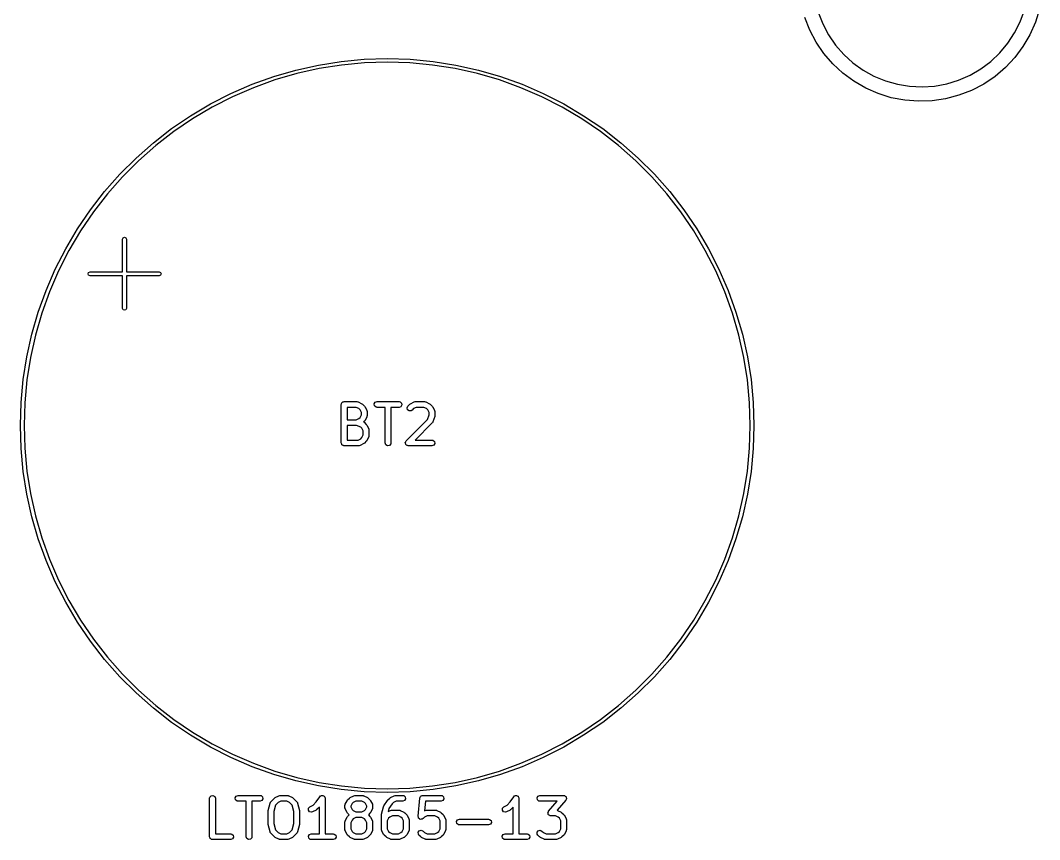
# Model space of a CAD drawing. Extents: x 0.07 to 2.33, y 0.11 to 1.81.
# Drawn here: x 1.277 to 2.322, y 0.107 to 0.947 of the extents above; entities that cross this region are included whole.
import ezdxf

# ---------------------------------------------------------------- set-up
doc = ezdxf.new("R2010")
doc.units = 0
doc.header["$MEASUREMENT"] = 0
doc.layers.add('BLACK', color=7, linetype='CONTINUOUS')

msp = doc.modelspace()

# ---------------------------------------------------------------- linework, layer by layer
at = {"layer": 'BLACK', "linetype": 'CONTINUOUS'}
for p, q in [((2.09463, 0.955017), (2.09927, 0.943133)), ((2.30168, 0.945253), (2.30606, 0.957231)), ((2.32165, 0.958017), (2.31741, 0.944651)), ((2.08598, 0.936569), (2.08082, 0.949606)), ((2.09927, 0.943133), (2.10524, 0.931861)), ((2.29594, 0.933858), (2.30168, 0.945253)), ((2.31741, 0.944651), (2.31171, 0.93184)), ((2.09257, 0.924188), (2.08598, 0.936569)), ((2.10524, 0.931861), (2.11246, 0.92135)), ((2.28894, 0.923198), (2.29594, 0.933858)), ((2.31171, 0.93184), (2.30461, 0.919746)), ((2.10049, 0.912618), (2.09257, 0.924188)), ((2.11246, 0.92135), (2.12085, 0.911738)), ((2.28076, 0.913413), (2.28894, 0.923198)), ((2.30461, 0.919746), (2.29622, 0.908518)), ((2.10965, 0.902003), (2.10049, 0.912618)), ((2.12085, 0.911738), (2.13028, 0.903154)), ((2.27151, 0.904633), (2.28076, 0.913413)), ((1.55925, 0.895668), (1.5823, 0.900821)), ((1.5823, 0.900821), (1.60563, 0.904516)), ((1.6061, 0.900799), (1.58301, 0.897141)), ((1.60563, 0.904516), (1.62915, 0.906738)), ((1.62938, 0.903), (1.6061, 0.900799)), ((1.62915, 0.906738), (1.65276, 0.90748)), ((1.65276, 0.903735), (1.62938, 0.903)), ((1.65276, 0.90748), (1.67636, 0.906738)), ((1.67613, 0.903), (1.65276, 0.903735)), ((1.69941, 0.900799), (1.67613, 0.903)), ((1.67636, 0.906738), (1.69988, 0.904516)), ((1.72251, 0.897141), (1.69941, 0.900799)), ((1.69988, 0.904516), (1.72321, 0.900821)), ((1.72321, 0.900821), (1.74626, 0.895668)), ((2.11994, 0.892476), (2.10965, 0.902003)), ((2.13028, 0.903154), (2.14064, 0.895711)), ((2.26131, 0.896975), (2.27151, 0.904633)), ((2.29622, 0.908518), (2.28662, 0.898296)), ((1.51435, 0.881077), (1.53657, 0.889078)), ((1.53657, 0.889078), (1.55925, 0.895668)), ((1.56018, 0.89204), (1.53773, 0.885516)), ((1.58301, 0.897141), (1.56018, 0.89204)), ((1.74533, 0.89204), (1.72251, 0.897141)), ((1.76778, 0.885516), (1.74533, 0.89204)), ((1.74626, 0.895668), (1.76894, 0.889078)), ((1.76894, 0.889078), (1.79116, 0.881077)), ((2.13123, 0.884154), (2.11994, 0.892476)), ((2.14064, 0.895711), (2.15178, 0.889508)), ((2.15178, 0.889508), (2.16357, 0.884627)), ((2.23862, 0.885413), (2.2503, 0.89054)), ((2.2503, 0.89054), (2.26131, 0.896975)), ((2.27594, 0.889208), (2.26431, 0.881367)), ((2.28662, 0.898296), (2.27594, 0.889208)), ((1.49267, 0.871697), (1.51435, 0.881077)), ((1.53773, 0.885516), (1.51573, 0.877595)), ((1.78979, 0.877595), (1.76778, 0.885516)), ((1.79116, 0.881077), (1.81284, 0.871697)), ((2.14337, 0.877143), (2.13123, 0.884154)), ((2.16357, 0.884627), (2.17583, 0.881133)), ((2.17583, 0.881133), (2.18842, 0.879071)), ((2.18842, 0.879071), (2.20116, 0.878471)), ((2.20116, 0.878471), (2.21389, 0.879338)), ((2.21389, 0.879338), (2.22643, 0.881662)), ((2.22643, 0.881662), (2.23862, 0.885413)), ((2.26431, 0.881367), (2.25189, 0.87487)), ((1.47162, 0.860974), (1.49267, 0.871697)), ((1.49426, 0.868308), (1.47343, 0.857691)), ((1.51573, 0.877595), (1.49426, 0.868308)), ((1.81125, 0.868308), (1.78979, 0.877595)), ((1.83208, 0.857691), (1.81125, 0.868308)), ((1.81284, 0.871697), (1.83389, 0.860974)), ((2.15622, 0.871529), (2.14337, 0.877143)), ((2.16961, 0.867383), (2.15622, 0.871529)), ((2.18339, 0.864755), (2.16961, 0.867383)), ((2.23881, 0.869799), (2.22526, 0.866217)), ((2.25189, 0.87487), (2.23881, 0.869799)), ((1.45129, 0.84895), (1.47162, 0.860974)), ((1.47343, 0.857691), (1.4533, 0.845787)), ((1.85221, 0.845787), (1.83208, 0.857691)), ((1.83389, 0.860974), (1.85422, 0.84895)), ((2.19737, 0.86368), (2.18339, 0.864755)), ((2.21138, 0.864169), (2.19737, 0.86368)), ((2.22526, 0.866217), (2.21138, 0.864169)), ((1.43176, 0.835674), (1.45129, 0.84895)), ((1.85422, 0.84895), (1.87375, 0.835674)), ((1.4533, 0.845787), (1.43396, 0.832643)), ((1.87155, 0.832643), (1.85221, 0.845787)), ((1.41309, 0.821197), (1.43176, 0.835674)), ((1.43396, 0.832643), (1.41548, 0.818311)), ((1.89003, 0.818311), (1.87155, 0.832643)), ((1.87375, 0.835674), (1.89242, 0.821197)), ((1.39538, 0.805577), (1.41309, 0.821197)), ((1.41548, 0.818311), (1.39794, 0.802846)), ((1.90757, 0.802846), (1.89003, 0.818311)), ((1.89242, 0.821197), (1.91013, 0.805577)), ((1.37868, 0.788875), (1.39538, 0.805577)), ((1.91013, 0.805577), (1.92684, 0.788875)), ((1.39794, 0.802846), (1.38141, 0.786311)), ((1.92411, 0.786311), (1.90757, 0.802846)), ((1.36306, 0.771157), (1.37868, 0.788875)), ((1.38141, 0.786311), (1.36594, 0.76877)), ((1.93957, 0.76877), (1.92411, 0.786311)), ((1.92684, 0.788875), (1.94246, 0.771157)), ((1.34858, 0.752494), (1.36306, 0.771157)), ((1.36594, 0.76877), (1.35161, 0.750292)), ((1.9539, 0.750292), (1.93957, 0.76877)), ((1.94246, 0.771157), (1.95693, 0.752494)), ((1.3353, 0.732959), (1.34858, 0.752494)), ((1.95693, 0.752494), (1.97021, 0.732959)), ((1.35161, 0.750292), (1.33846, 0.730951)), ((1.96705, 0.730951), (1.9539, 0.750292)), ((1.32328, 0.712628), (1.3353, 0.732959)), ((1.97021, 0.732959), (1.98223, 0.712628)), ((1.33846, 0.730951), (1.32656, 0.710823)), ((1.3816, 0.722343), (1.38218, 0.723734)), ((1.3816, 0.688878), (1.3816, 0.722343)), ((1.38218, 0.723734), (1.38357, 0.724311)), ((1.38357, 0.724311), (1.38496, 0.723734)), ((1.38496, 0.723734), (1.38554, 0.722343)), ((1.38554, 0.722343), (1.38554, 0.688878)), ((1.97895, 0.710823), (1.96705, 0.730951)), ((1.31256, 0.691582), (1.32328, 0.712628)), ((1.32656, 0.710823), (1.31594, 0.689988)), ((1.98957, 0.689988), (1.97895, 0.710823)), ((1.98223, 0.712628), (1.99296, 0.691582)), ((1.30317, 0.669905), (1.31256, 0.691582)), ((1.31594, 0.689988), (1.30666, 0.668526)), ((1.99885, 0.668526), (1.98957, 0.689988)), ((1.99296, 0.691582), (2.00234, 0.669905)), ((1.34617, 0.686909), (1.34675, 0.688301)), ((1.34675, 0.685518), (1.34617, 0.686909)), ((1.34675, 0.688301), (1.34814, 0.688878)), ((1.34814, 0.684941), (1.34675, 0.685518)), ((1.34814, 0.688878), (1.3816, 0.688878)), ((1.3816, 0.684941), (1.34814, 0.684941)), ((1.3816, 0.651476), (1.3816, 0.684941)), ((1.38554, 0.688878), (1.41901, 0.688878)), ((1.41901, 0.684941), (1.38554, 0.684941)), ((1.38554, 0.684941), (1.38554, 0.651476)), ((1.41901, 0.688878), (1.4204, 0.688301)), ((1.4204, 0.685518), (1.41901, 0.684941)), ((1.4204, 0.688301), (1.42097, 0.686909)), ((1.42097, 0.686909), (1.4204, 0.685518)), ((1.29517, 0.647682), (1.30317, 0.669905)), ((2.00234, 0.669905), (2.01034, 0.647682)), ((1.30666, 0.668526), (1.29874, 0.646524)), ((2.00678, 0.646524), (1.99885, 0.668526)), ((1.38218, 0.650084), (1.3816, 0.651476)), ((1.38357, 0.649508), (1.38218, 0.650084)), ((1.38496, 0.650084), (1.38357, 0.649508)), ((1.38554, 0.651476), (1.38496, 0.650084)), ((1.28858, 0.625), (1.29517, 0.647682)), ((1.29874, 0.646524), (1.29221, 0.624068)), ((2.0133, 0.624068), (2.00678, 0.646524)), ((2.01034, 0.647682), (2.01693, 0.625)), ((1.28343, 0.601949), (1.28858, 0.625)), ((1.29221, 0.624068), (1.28711, 0.601247)), ((2.0184, 0.601247), (2.0133, 0.624068)), ((2.01693, 0.625), (2.02208, 0.601949)), ((1.27974, 0.578619), (1.28343, 0.601949)), ((1.28711, 0.601247), (1.28345, 0.57815)), ((2.02206, 0.57815), (2.0184, 0.601247)), ((2.02208, 0.601949), (2.02578, 0.578619)), ((1.27751, 0.555104), (1.27974, 0.578619)), ((1.28345, 0.57815), (1.28125, 0.554869)), ((2.02426, 0.554869), (2.02206, 0.57815)), ((2.02578, 0.578619), (2.028, 0.555104)), ((1.27677, 0.531496), (1.27751, 0.555104)), ((1.28125, 0.554869), (1.28052, 0.531496)), ((1.60586, 0.553682), (1.60592, 0.554066)), ((1.60592, 0.554066), (1.60642, 0.554654)), ((1.60642, 0.554654), (1.6068, 0.555318)), ((1.6068, 0.555318), (1.60705, 0.555409)), ((1.60705, 0.555409), (1.60722, 0.555613)), ((1.60722, 0.555613), (1.60798, 0.555746)), ((1.60798, 0.555746), (1.6087, 0.556009)), ((1.6087, 0.556009), (1.62182, 0.556009)), ((1.62182, 0.556009), (1.62283, 0.555831)), ((1.62283, 0.555831), (1.62297, 0.555717)), ((1.62297, 0.555717), (1.62314, 0.555697)), ((1.62314, 0.555697), (1.62689, 0.553822)), ((1.62689, 0.553822), (1.6276, 0.553296)), ((1.63954, 0.553569), (1.64055, 0.555318)), ((1.64055, 0.555318), (1.64244, 0.556009)), ((1.64244, 0.556009), (1.66494, 0.556009)), ((1.66494, 0.556009), (1.66595, 0.555831)), ((1.66595, 0.555831), (1.6675, 0.554532)), ((1.6675, 0.554532), (1.66785, 0.552543)), ((1.6767, 0.553775), (1.67674, 0.553822)), ((1.67674, 0.553822), (1.68049, 0.555697)), ((1.68049, 0.555697), (1.68148, 0.555989)), ((1.68148, 0.555989), (1.68165, 0.555948)), ((1.68165, 0.555948), (1.68181, 0.556009)), ((1.68181, 0.556009), (1.69119, 0.556009)), ((1.69119, 0.556009), (1.6922, 0.555831)), ((1.6922, 0.555831), (1.69233, 0.555717)), ((1.69233, 0.555717), (1.69251, 0.555697)), ((1.69251, 0.555697), (1.69626, 0.553822)), ((1.69626, 0.553822), (1.69697, 0.553296)), ((2.02499, 0.531496), (2.02426, 0.554869)), ((2.028, 0.555104), (2.02874, 0.531496)), ((1.60575, 0.553056), (1.60581, 0.553439)), ((1.60575, 0.513686), (1.60575, 0.553056)), ((1.60579, 0.553569), (1.60586, 0.553682)), ((1.60581, 0.553439), (1.60579, 0.553569)), ((1.61165, 0.550103), (1.61165, 0.537261)), ((1.62113, 0.550103), (1.61165, 0.550103)), ((1.62382, 0.548754), (1.62113, 0.550103)), ((1.62502, 0.547557), (1.62382, 0.548754)), ((1.62637, 0.54486), (1.62502, 0.547557)), ((1.62637, 0.542504), (1.62637, 0.54486)), ((1.6276, 0.553296), (1.62766, 0.553269)), ((1.62766, 0.553269), (1.62953, 0.551394)), ((1.62953, 0.551394), (1.63004, 0.550671)), ((1.63004, 0.550671), (1.63009, 0.550627)), ((1.63009, 0.550627), (1.63196, 0.546877)), ((1.63196, 0.546877), (1.63225, 0.545894)), ((1.63225, 0.545894), (1.63221, 0.545723)), ((1.63221, 0.545723), (1.63227, 0.545557)), ((1.63227, 0.545557), (1.63227, 0.541807)), ((1.63989, 0.55158), (1.63954, 0.553569)), ((1.64143, 0.550281), (1.63989, 0.55158)), ((1.64244, 0.550103), (1.64143, 0.550281)), ((1.65074, 0.550103), (1.64244, 0.550103)), ((1.65074, 0.513686), (1.65074, 0.550103)), ((1.66494, 0.550103), (1.65665, 0.550103)), ((1.65665, 0.550103), (1.65665, 0.513686)), ((1.66684, 0.550794), (1.66494, 0.550103)), ((1.66785, 0.552543), (1.66684, 0.550794)), ((1.67325, 0.549564), (1.6741, 0.551394)), ((1.67377, 0.547613), (1.67325, 0.549564)), ((1.67543, 0.546454), (1.67377, 0.547613)), ((1.6741, 0.551394), (1.67598, 0.553269)), ((1.67744, 0.54663), (1.67543, 0.546454)), ((1.67598, 0.553269), (1.6767, 0.553775)), ((1.67828, 0.547218), (1.67744, 0.54663)), ((1.67981, 0.548754), (1.67828, 0.547218)), ((1.68251, 0.550103), (1.67981, 0.548754)), ((1.69049, 0.550103), (1.68251, 0.550103)), ((1.69319, 0.548754), (1.69049, 0.550103)), ((1.69439, 0.547557), (1.69319, 0.548754)), ((1.69573, 0.54486), (1.69439, 0.547557)), ((1.69573, 0.542286), (1.69573, 0.54486)), ((1.69697, 0.553296), (1.69703, 0.553269)), ((1.69703, 0.553269), (1.6989, 0.551394)), ((1.6989, 0.551394), (1.69941, 0.550671)), ((1.69941, 0.550671), (1.69945, 0.550627)), ((1.69945, 0.550627), (1.70133, 0.546877)), ((1.70133, 0.546877), (1.70162, 0.545894)), ((1.70162, 0.545894), (1.70158, 0.545723)), ((1.70158, 0.545723), (1.70164, 0.545557)), ((1.70164, 0.545557), (1.70164, 0.541807)), ((1.61165, 0.537261), (1.62113, 0.537261)), ((1.62113, 0.537261), (1.62382, 0.53861)), ((1.62382, 0.53861), (1.62502, 0.539807)), ((1.62502, 0.539807), (1.62637, 0.542504)), ((1.62953, 0.53597), (1.62865, 0.535088)), ((1.62865, 0.535088), (1.62928, 0.534746)), ((1.62928, 0.534746), (1.62937, 0.534596)), ((1.62937, 0.534596), (1.62953, 0.534521)), ((1.62956, 0.536028), (1.62953, 0.53597)), ((1.62953, 0.534521), (1.63141, 0.532647)), ((1.63009, 0.536737), (1.62956, 0.536028)), ((1.63196, 0.540487), (1.63009, 0.536737)), ((1.63198, 0.540662), (1.63196, 0.540487)), ((1.6321, 0.540797), (1.63198, 0.540662)), ((1.63227, 0.541807), (1.6321, 0.540797)), ((1.67223, 0.515774), (1.69423, 0.537778)), ((1.6989, 0.534095), (1.68144, 0.516639)), ((1.69423, 0.537778), (1.69573, 0.542286)), ((1.69898, 0.534255), (1.6989, 0.534095)), ((1.69913, 0.534347), (1.69898, 0.534255)), ((1.69961, 0.535249), (1.69913, 0.534347)), ((1.70149, 0.540874), (1.69961, 0.535249)), ((1.70164, 0.541807), (1.70149, 0.540938)), ((1.70149, 0.540938), (1.70149, 0.540874)), ((1.27751, 0.507888), (1.27677, 0.531496)), ((1.28052, 0.531496), (1.28125, 0.508123)), ((1.61165, 0.531355), (1.61165, 0.516639)), ((1.62134, 0.531355), (1.61165, 0.531355)), ((1.62585, 0.529853), (1.62134, 0.531355)), ((1.62689, 0.52881), (1.62585, 0.529853)), ((1.62824, 0.526112), (1.62689, 0.52881)), ((1.62824, 0.521882), (1.62824, 0.526112)), ((1.63141, 0.532647), (1.63192, 0.531924)), ((1.63192, 0.531924), (1.63196, 0.531879)), ((1.63196, 0.531879), (1.63384, 0.52813)), ((1.63384, 0.52813), (1.63413, 0.527147)), ((1.63413, 0.527147), (1.63409, 0.526975)), ((1.63409, 0.526975), (1.63415, 0.526809)), ((1.63415, 0.526809), (1.63415, 0.521185)), ((2.02426, 0.508123), (2.02499, 0.531496)), ((2.02874, 0.531496), (2.028, 0.507888)), ((1.60601, 0.512965), (1.60575, 0.513686)), ((1.60614, 0.512209), (1.60601, 0.512965)), ((1.60635, 0.512038), (1.60614, 0.512209)), ((1.60644, 0.511788), (1.60635, 0.512038)), ((1.61165, 0.516639), (1.623, 0.516639)), ((1.623, 0.516639), (1.6257, 0.517987)), ((1.62877, 0.51292), (1.62502, 0.511045)), ((1.6257, 0.517987), (1.62689, 0.519184)), ((1.62689, 0.519184), (1.62824, 0.521882)), ((1.62881, 0.512966), (1.62877, 0.51292)), ((1.62953, 0.513473), (1.62881, 0.512966)), ((1.63141, 0.515347), (1.62953, 0.513473)), ((1.63144, 0.515406), (1.63141, 0.515347)), ((1.63196, 0.516115), (1.63144, 0.515406)), ((1.63384, 0.519864), (1.63196, 0.516115)), ((1.63386, 0.52004), (1.63384, 0.519864)), ((1.63397, 0.520175), (1.63386, 0.52004)), ((1.63415, 0.521185), (1.63397, 0.520175)), ((1.65143, 0.511788), (1.65074, 0.513686)), ((1.65647, 0.512676), (1.65517, 0.511129)), ((1.65665, 0.513686), (1.65647, 0.512676)), ((1.67137, 0.513943), (1.67143, 0.514066)), ((1.6716, 0.513085), (1.67137, 0.513943)), ((1.67141, 0.514199), (1.67185, 0.514969)), ((1.67143, 0.514066), (1.67141, 0.514199)), ((1.67176, 0.512209), (1.6716, 0.513085)), ((1.67186, 0.512123), (1.67176, 0.512209)), ((1.67185, 0.514969), (1.67223, 0.515774)), ((1.6719, 0.511992), (1.67186, 0.512123)), ((1.67262, 0.511482), (1.6719, 0.511992)), ((1.68144, 0.516639), (1.69869, 0.516639)), ((1.69869, 0.516639), (1.6997, 0.516461)), ((1.6997, 0.516461), (1.70124, 0.515162)), ((1.7016, 0.513173), (1.70059, 0.511424)), ((1.70124, 0.515162), (1.7016, 0.513173)), ((1.27974, 0.484373), (1.27751, 0.507888)), ((1.28125, 0.508123), (1.28345, 0.484842)), ((1.6071, 0.511404), (1.60644, 0.511788)), ((1.60769, 0.510911), (1.6071, 0.511404)), ((1.60807, 0.510844), (1.60769, 0.510911)), ((1.60819, 0.510778), (1.60807, 0.510844)), ((1.60832, 0.510801), (1.60819, 0.510778)), ((1.6087, 0.510733), (1.60832, 0.510801)), ((1.6237, 0.510733), (1.6087, 0.510733)), ((1.62386, 0.510793), (1.6237, 0.510733)), ((1.62403, 0.510752), (1.62386, 0.510793)), ((1.62502, 0.511045), (1.62403, 0.510752)), ((1.65318, 0.510778), (1.65143, 0.511788)), ((1.65517, 0.511129), (1.65318, 0.510778)), ((1.67331, 0.510911), (1.67262, 0.511482)), ((1.67349, 0.510879), (1.67331, 0.510911)), ((1.67355, 0.510834), (1.67349, 0.510879)), ((1.67368, 0.510845), (1.67355, 0.510834)), ((1.67432, 0.510733), (1.67368, 0.510845)), ((1.69869, 0.510733), (1.67432, 0.510733)), ((1.70059, 0.511424), (1.69869, 0.510733)), ((2.02206, 0.484842), (2.02426, 0.508123)), ((2.028, 0.507888), (2.02578, 0.484373)), ((1.28343, 0.461044), (1.27974, 0.484373)), ((1.28345, 0.484842), (1.28711, 0.461746)), ((2.0184, 0.461746), (2.02206, 0.484842)), ((2.02578, 0.484373), (2.02208, 0.461044)), ((1.28858, 0.437993), (1.28343, 0.461044)), ((1.28711, 0.461746), (1.29221, 0.438924)), ((2.0133, 0.438924), (2.0184, 0.461746)), ((2.02208, 0.461044), (2.01693, 0.437993)), ((1.29221, 0.438924), (1.29874, 0.416468)), ((2.00678, 0.416468), (2.0133, 0.438924)), ((1.29517, 0.415311), (1.28858, 0.437993)), ((2.01693, 0.437993), (2.01034, 0.415311)), ((1.30317, 0.393087), (1.29517, 0.415311)), ((1.29874, 0.416468), (1.30666, 0.394466)), ((1.99885, 0.394466), (2.00678, 0.416468)), ((2.01034, 0.415311), (2.00234, 0.393087)), ((1.31256, 0.37141), (1.30317, 0.393087)), ((1.30666, 0.394466), (1.31594, 0.373005)), ((1.98957, 0.373005), (1.99885, 0.394466)), ((2.00234, 0.393087), (1.99296, 0.37141)), ((1.32328, 0.350364), (1.31256, 0.37141)), ((1.31594, 0.373005), (1.32656, 0.352169)), ((1.97895, 0.352169), (1.98957, 0.373005)), ((1.99296, 0.37141), (1.98223, 0.350364)), ((1.3353, 0.330034), (1.32328, 0.350364)), ((1.32656, 0.352169), (1.33846, 0.332041)), ((1.96705, 0.332041), (1.97895, 0.352169)), ((1.98223, 0.350364), (1.97021, 0.330034)), ((1.34858, 0.310498), (1.3353, 0.330034)), ((1.33846, 0.332041), (1.35161, 0.3127)), ((1.9539, 0.3127), (1.96705, 0.332041)), ((1.97021, 0.330034), (1.95693, 0.310498)), ((1.36306, 0.291835), (1.34858, 0.310498)), ((1.35161, 0.3127), (1.36594, 0.294222)), ((1.93957, 0.294222), (1.9539, 0.3127)), ((1.95693, 0.310498), (1.94246, 0.291835)), ((1.36594, 0.294222), (1.38141, 0.276681)), ((1.92411, 0.276681), (1.93957, 0.294222)), ((1.37868, 0.274117), (1.36306, 0.291835)), ((1.94246, 0.291835), (1.92684, 0.274117)), ((1.39538, 0.257415), (1.37868, 0.274117)), ((1.38141, 0.276681), (1.39794, 0.260146)), ((1.90757, 0.260146), (1.92411, 0.276681)), ((1.92684, 0.274117), (1.91013, 0.257415)), ((1.41309, 0.241795), (1.39538, 0.257415)), ((1.39794, 0.260146), (1.41548, 0.244681)), ((1.89003, 0.244681), (1.90757, 0.260146)), ((1.91013, 0.257415), (1.89242, 0.241795)), ((1.43176, 0.227318), (1.41309, 0.241795)), ((1.41548, 0.244681), (1.43396, 0.230349)), ((1.87155, 0.230349), (1.89003, 0.244681)), ((1.89242, 0.241795), (1.87375, 0.227318)), ((1.43396, 0.230349), (1.4533, 0.217205)), ((1.85221, 0.217205), (1.87155, 0.230349)), ((1.45129, 0.214042), (1.43176, 0.227318)), ((1.87375, 0.227318), (1.85422, 0.214042)), ((1.47162, 0.202019), (1.45129, 0.214042)), ((1.4533, 0.217205), (1.47343, 0.205301)), ((1.83208, 0.205301), (1.85221, 0.217205)), ((1.85422, 0.214042), (1.83389, 0.202019)), ((1.49267, 0.191295), (1.47162, 0.202019)), ((1.47343, 0.205301), (1.49426, 0.194685)), ((1.81125, 0.194685), (1.83208, 0.205301)), ((1.83389, 0.202019), (1.81284, 0.191295)), ((1.51435, 0.181915), (1.49267, 0.191295)), ((1.49426, 0.194685), (1.51573, 0.185397)), ((1.78979, 0.185397), (1.81125, 0.194685)), ((1.81284, 0.191295), (1.79116, 0.181915)), ((1.53657, 0.173914), (1.51435, 0.181915)), ((1.51573, 0.185397), (1.53773, 0.177476)), ((1.76778, 0.177476), (1.78979, 0.185397)), ((1.79116, 0.181915), (1.76894, 0.173914)), ((1.55925, 0.167324), (1.53657, 0.173914)), ((1.53773, 0.177476), (1.56018, 0.170952)), ((1.5823, 0.162172), (1.55925, 0.167324)), ((1.56018, 0.170952), (1.58301, 0.165851)), ((1.72251, 0.165851), (1.74533, 0.170952)), ((1.74626, 0.167324), (1.72321, 0.162172)), ((1.74533, 0.170952), (1.76778, 0.177476)), ((1.76894, 0.173914), (1.74626, 0.167324)), ((1.60563, 0.158477), (1.5823, 0.162172)), ((1.58301, 0.165851), (1.6061, 0.162193)), ((1.62915, 0.156254), (1.60563, 0.158477)), ((1.6061, 0.162193), (1.62938, 0.159992)), ((1.62938, 0.159992), (1.65276, 0.159258)), ((1.65276, 0.159258), (1.67613, 0.159992)), ((1.67613, 0.159992), (1.69941, 0.162193)), ((1.69988, 0.158477), (1.67636, 0.156254)), ((1.69941, 0.162193), (1.72251, 0.165851)), ((1.72321, 0.162172), (1.69988, 0.158477)), ((1.47076, 0.149513), (1.47094, 0.150523)), ((1.47076, 0.110143), (1.47076, 0.149513)), ((1.47094, 0.150523), (1.47224, 0.15207)), ((1.47224, 0.15207), (1.47423, 0.152421)), ((1.47423, 0.152421), (1.47598, 0.151411)), ((1.47598, 0.151411), (1.47667, 0.149513)), ((1.47667, 0.149513), (1.47667, 0.113095)), ((1.49705, 0.150025), (1.49806, 0.151775)), ((1.49741, 0.148036), (1.49705, 0.150025)), ((1.49895, 0.146738), (1.49741, 0.148036)), ((1.49806, 0.151775), (1.49996, 0.152465)), ((1.49996, 0.14656), (1.49895, 0.146738)), ((1.49996, 0.152465), (1.52246, 0.152465)), ((1.50826, 0.14656), (1.49996, 0.14656)), ((1.50826, 0.110143), (1.50826, 0.14656)), ((1.52246, 0.14656), (1.51416, 0.14656)), ((1.51416, 0.14656), (1.51416, 0.110143)), ((1.52246, 0.152465), (1.52347, 0.152287)), ((1.52436, 0.147251), (1.52246, 0.14656)), ((1.52347, 0.152287), (1.52502, 0.150989)), ((1.52537, 0.149), (1.52436, 0.147251)), ((1.52502, 0.150989), (1.52537, 0.149)), ((1.5335, 0.145976), (1.53724, 0.149726)), ((1.53724, 0.149726), (1.53797, 0.150232)), ((1.53797, 0.150232), (1.53801, 0.150279)), ((1.53801, 0.150279), (1.54176, 0.152154)), ((1.54378, 0.14656), (1.54108, 0.145211)), ((1.54176, 0.152154), (1.54274, 0.152446)), ((1.54274, 0.152446), (1.54292, 0.152405)), ((1.54292, 0.152405), (1.54308, 0.152465)), ((1.54308, 0.152465), (1.55058, 0.152465)), ((1.54988, 0.14656), (1.54378, 0.14656)), ((1.55258, 0.145211), (1.54988, 0.14656)), ((1.55058, 0.152465), (1.55159, 0.152287)), ((1.55159, 0.152287), (1.55173, 0.152174)), ((1.55173, 0.152174), (1.5519, 0.152154)), ((1.5519, 0.152154), (1.55565, 0.150279)), ((1.55565, 0.150279), (1.55636, 0.149753)), ((1.55636, 0.149753), (1.55642, 0.149726)), ((1.55642, 0.149726), (1.56017, 0.145976)), ((1.58016, 0.145769), (1.58374, 0.151151)), ((1.58374, 0.151151), (1.58445, 0.151892)), ((1.58445, 0.151892), (1.58462, 0.15194)), ((1.58462, 0.15194), (1.58473, 0.15207)), ((1.58473, 0.15207), (1.58557, 0.152219)), ((1.58557, 0.152219), (1.58639, 0.152459)), ((1.58639, 0.152459), (1.58655, 0.152391)), ((1.58655, 0.152391), (1.58671, 0.152421)), ((1.58671, 0.152421), (1.58746, 0.151992)), ((1.58746, 0.151992), (1.58824, 0.151648)), ((1.58824, 0.151648), (1.58832, 0.151495)), ((1.58832, 0.151495), (1.58846, 0.151411)), ((1.58846, 0.151411), (1.58876, 0.150606)), ((1.58876, 0.150606), (1.58914, 0.149837)), ((1.58914, 0.149837), (1.5891, 0.149672)), ((1.5891, 0.149672), (1.58915, 0.149513)), ((1.58915, 0.149513), (1.58915, 0.113095)), ((1.60981, 0.143334), (1.61168, 0.147084)), ((1.61168, 0.147084), (1.61221, 0.147793)), ((1.61221, 0.147793), (1.61224, 0.147851)), ((1.61224, 0.147851), (1.61411, 0.149726)), ((1.61411, 0.149726), (1.61483, 0.150232)), ((1.61483, 0.150232), (1.61488, 0.150279)), ((1.61488, 0.150279), (1.61863, 0.152154)), ((1.62064, 0.14656), (1.61795, 0.145211)), ((1.61863, 0.152154), (1.61961, 0.152446)), ((1.61961, 0.152446), (1.61978, 0.152405)), ((1.61978, 0.152405), (1.61995, 0.152465)), ((1.61995, 0.152465), (1.62745, 0.152465)), ((1.62675, 0.14656), (1.62064, 0.14656)), ((1.62945, 0.145211), (1.62675, 0.14656)), ((1.62745, 0.152465), (1.62846, 0.152287)), ((1.62846, 0.152287), (1.62859, 0.152174)), ((1.62859, 0.152174), (1.62877, 0.152154)), ((1.62877, 0.152154), (1.63252, 0.150279)), ((1.65276, 0.155512), (1.62915, 0.156254)), ((1.63252, 0.150279), (1.63323, 0.149753)), ((1.63323, 0.149753), (1.63328, 0.149726)), ((1.63328, 0.149726), (1.63516, 0.147851)), ((1.63516, 0.147851), (1.63567, 0.147128)), ((1.63567, 0.147128), (1.63571, 0.147084)), ((1.63571, 0.147084), (1.63759, 0.143334)), ((1.64936, 0.141777), (1.65311, 0.147401)), ((1.67636, 0.156254), (1.65276, 0.155512)), ((1.65311, 0.147401), (1.65342, 0.147726)), ((1.65342, 0.147726), (1.65348, 0.147851)), ((1.65348, 0.147851), (1.65535, 0.149726)), ((1.65535, 0.149726), (1.65608, 0.150232)), ((1.65608, 0.150232), (1.65612, 0.150279)), ((1.65612, 0.150279), (1.65987, 0.152154)), ((1.66189, 0.14656), (1.65919, 0.145211)), ((1.65987, 0.152154), (1.66085, 0.152446)), ((1.66085, 0.152446), (1.66103, 0.152405)), ((1.66103, 0.152405), (1.66119, 0.152465)), ((1.66119, 0.152465), (1.66869, 0.152465)), ((1.66869, 0.14656), (1.66189, 0.14656)), ((1.66869, 0.152465), (1.6697, 0.152287)), ((1.67059, 0.147251), (1.66869, 0.14656)), ((1.6697, 0.152287), (1.67125, 0.150989)), ((1.6716, 0.149), (1.67059, 0.147251)), ((1.67125, 0.150989), (1.6716, 0.149)), ((1.6845, 0.131059), (1.68638, 0.149806)), ((1.68638, 0.149806), (1.68642, 0.149957)), ((1.68641, 0.150025), (1.68647, 0.150131)), ((1.68642, 0.149957), (1.68641, 0.150025)), ((1.68647, 0.150131), (1.68665, 0.150794)), ((1.68665, 0.150794), (1.6871, 0.151231)), ((1.6871, 0.151231), (1.68742, 0.151775)), ((1.68742, 0.151775), (1.6878, 0.151916)), ((1.6878, 0.151916), (1.6881, 0.152204)), ((1.6881, 0.152204), (1.68872, 0.152251)), ((1.68872, 0.152251), (1.68931, 0.152465)), ((1.68931, 0.152465), (1.70806, 0.152465)), ((1.69199, 0.14656), (1.69101, 0.136789)), ((1.70806, 0.14656), (1.69199, 0.14656)), ((1.70806, 0.152465), (1.70907, 0.152287)), ((1.70996, 0.147251), (1.70806, 0.14656)), ((1.70907, 0.152287), (1.71062, 0.150989)), ((1.71097, 0.149), (1.70996, 0.147251)), ((1.71062, 0.150989), (1.71097, 0.149)), ((1.77888, 0.145769), (1.78247, 0.151151)), ((1.78247, 0.151151), (1.78318, 0.151892)), ((1.78318, 0.151892), (1.78334, 0.15194)), ((1.78334, 0.15194), (1.78345, 0.15207)), ((1.78345, 0.15207), (1.78429, 0.152219)), ((1.78429, 0.152219), (1.78512, 0.152459)), ((1.78512, 0.152459), (1.78527, 0.152391)), ((1.78527, 0.152391), (1.78544, 0.152421)), ((1.78544, 0.152421), (1.78618, 0.151992)), ((1.78618, 0.151992), (1.78697, 0.151648)), ((1.78697, 0.151648), (1.78704, 0.151495)), ((1.78704, 0.151495), (1.78719, 0.151411)), ((1.78719, 0.151411), (1.78748, 0.150606)), ((1.78748, 0.150606), (1.78786, 0.149837)), ((1.78786, 0.149837), (1.78782, 0.149672)), ((1.78782, 0.149672), (1.78788, 0.149513)), ((1.78788, 0.149513), (1.78788, 0.113095)), ((1.80639, 0.150025), (1.8074, 0.151775)), ((1.80674, 0.148036), (1.80639, 0.150025)), ((1.80829, 0.146738), (1.80674, 0.148036)), ((1.8074, 0.151775), (1.8093, 0.152465)), ((1.8093, 0.14656), (1.80829, 0.146738)), ((1.8093, 0.152465), (1.83367, 0.152465)), ((1.82716, 0.14656), (1.8093, 0.14656)), ((1.81833, 0.136459), (1.82716, 0.14656)), ((1.83589, 0.147568), (1.82694, 0.137332)), ((1.83367, 0.152465), (1.83411, 0.152388)), ((1.83411, 0.152388), (1.83424, 0.152409)), ((1.83424, 0.152409), (1.83435, 0.152346)), ((1.83435, 0.152346), (1.83468, 0.152287)), ((1.83468, 0.152287), (1.83529, 0.151775)), ((1.83529, 0.151775), (1.83597, 0.151363)), ((1.83618, 0.14831), (1.83589, 0.147568)), ((1.83597, 0.151363), (1.83605, 0.15114)), ((1.83605, 0.15114), (1.83623, 0.150989)), ((1.83658, 0.149), (1.83618, 0.14831)), ((1.83623, 0.150989), (1.83637, 0.150205)), ((1.83637, 0.150205), (1.83662, 0.149451)), ((1.83662, 0.149451), (1.83654, 0.149232)), ((1.83654, 0.149232), (1.83658, 0.149)), ((1.53076, 0.136389), (1.53086, 0.13697)), ((1.53076, 0.123266), (1.53076, 0.136389)), ((1.53084, 0.137105), (1.53272, 0.144604)), ((1.53086, 0.13697), (1.53084, 0.137105)), ((1.53272, 0.144604), (1.53314, 0.145541)), ((1.53314, 0.145541), (1.53337, 0.145712)), ((1.53337, 0.145712), (1.5335, 0.145976)), ((1.53825, 0.142379), (1.53666, 0.136026)), ((1.53666, 0.136026), (1.53666, 0.123629)), ((1.54108, 0.145211), (1.53825, 0.142379)), ((1.55541, 0.142379), (1.55258, 0.145211)), ((1.557, 0.136026), (1.55541, 0.142379)), ((1.557, 0.123629), (1.557, 0.136026)), ((1.56017, 0.145976), (1.56076, 0.145136)), ((1.56076, 0.145136), (1.56078, 0.144846)), ((1.56078, 0.144846), (1.56094, 0.144604)), ((1.56094, 0.144604), (1.56282, 0.137105)), ((1.56282, 0.137105), (1.56286, 0.136517)), ((1.56286, 0.136517), (1.56291, 0.136389)), ((1.56291, 0.136389), (1.56291, 0.123266)), ((1.57212, 0.137422), (1.57224, 0.139438)), ((1.57333, 0.1358), (1.57212, 0.137422)), ((1.57224, 0.139438), (1.57363, 0.140905)), ((1.57363, 0.140905), (1.57695, 0.142565)), ((1.58002, 0.137498), (1.57627, 0.135623)), ((1.57695, 0.142565), (1.58016, 0.145769)), ((1.58007, 0.137545), (1.58002, 0.137498)), ((1.58079, 0.138051), (1.58007, 0.137545)), ((1.58325, 0.140509), (1.58079, 0.138051)), ((1.58325, 0.113095), (1.58325, 0.140509)), ((1.6095, 0.142014), (1.60967, 0.143023)), ((1.6095, 0.140139), (1.6095, 0.142014)), ((1.60956, 0.139973), (1.6095, 0.140139)), ((1.60952, 0.139801), (1.60956, 0.139973)), ((1.60981, 0.138818), (1.60952, 0.139801)), ((1.60967, 0.143023), (1.60979, 0.143159)), ((1.60979, 0.143159), (1.60981, 0.143334)), ((1.61168, 0.135069), (1.60981, 0.138818)), ((1.61675, 0.144014), (1.6154, 0.141316)), ((1.6154, 0.141316), (1.6154, 0.140836)), ((1.6154, 0.140836), (1.61675, 0.138138)), ((1.61795, 0.145211), (1.61675, 0.144014)), ((1.61675, 0.138138), (1.61795, 0.136941)), ((1.61795, 0.136941), (1.62064, 0.135592)), ((1.62675, 0.135592), (1.62945, 0.136941)), ((1.63064, 0.144014), (1.62945, 0.145211)), ((1.62945, 0.136941), (1.63064, 0.138138)), ((1.63199, 0.141316), (1.63064, 0.144014)), ((1.63064, 0.138138), (1.63199, 0.140836)), ((1.63199, 0.140836), (1.63199, 0.141316)), ((1.63759, 0.138818), (1.63571, 0.135069)), ((1.63759, 0.143334), (1.63788, 0.142351)), ((1.63761, 0.138994), (1.63759, 0.138818)), ((1.63772, 0.139129), (1.63761, 0.138994)), ((1.6379, 0.140139), (1.63772, 0.139129)), ((1.63788, 0.142351), (1.63784, 0.142179)), ((1.63784, 0.142179), (1.6379, 0.142014)), ((1.6379, 0.142014), (1.6379, 0.140139)), ((1.64708, 0.133356), (1.64895, 0.140855)), ((1.64895, 0.140855), (1.64936, 0.14176)), ((1.64936, 0.14176), (1.64936, 0.141777)), ((1.65456, 0.138926), (1.65383, 0.136009)), ((1.65383, 0.136009), (1.65612, 0.137155)), ((1.65786, 0.143882), (1.65456, 0.138926)), ((1.65612, 0.137155), (1.65711, 0.137448)), ((1.65711, 0.137448), (1.65728, 0.137407)), ((1.65728, 0.137407), (1.65744, 0.137467)), ((1.65744, 0.137467), (1.66494, 0.137467)), ((1.65919, 0.145211), (1.65786, 0.143882)), ((1.66494, 0.137467), (1.66595, 0.137289)), ((1.66595, 0.137289), (1.66609, 0.137176)), ((1.66609, 0.137176), (1.66626, 0.137155)), ((1.66626, 0.137155), (1.67001, 0.135281)), ((1.69101, 0.136789), (1.69174, 0.137155)), ((1.69174, 0.137155), (1.69273, 0.137448)), ((1.69273, 0.137448), (1.6929, 0.137407)), ((1.6929, 0.137407), (1.69306, 0.137467)), ((1.69306, 0.137467), (1.70244, 0.137467)), ((1.70244, 0.137467), (1.70345, 0.137289)), ((1.70345, 0.137289), (1.70358, 0.137176)), ((1.70358, 0.137176), (1.70376, 0.137155)), ((1.70376, 0.137155), (1.70751, 0.135281)), ((1.77085, 0.137422), (1.77097, 0.139438)), ((1.77205, 0.1358), (1.77085, 0.137422)), ((1.77097, 0.139438), (1.77236, 0.140905)), ((1.77236, 0.140905), (1.77568, 0.142565)), ((1.77875, 0.137498), (1.775, 0.135623)), ((1.77568, 0.142565), (1.77888, 0.145769)), ((1.77879, 0.137545), (1.77875, 0.137498)), ((1.77952, 0.138051), (1.77879, 0.137545)), ((1.78197, 0.140509), (1.77952, 0.138051)), ((1.78197, 0.113095), (1.78197, 0.140509)), ((1.81804, 0.135717), (1.81833, 0.136459)), ((1.82694, 0.137332), (1.82718, 0.137289)), ((1.82718, 0.137289), (1.82732, 0.137176)), ((1.82732, 0.137176), (1.82749, 0.137155)), ((1.82749, 0.137155), (1.83124, 0.135281)), ((1.57529, 0.135331), (1.57333, 0.1358)), ((1.57627, 0.135623), (1.57529, 0.135331)), ((1.6095, 0.125141), (1.60967, 0.126151)), ((1.60967, 0.126151), (1.60979, 0.126286)), ((1.60979, 0.126286), (1.60981, 0.126461)), ((1.60981, 0.126461), (1.61168, 0.130211)), ((1.61173, 0.135024), (1.61168, 0.135069)), ((1.61168, 0.130211), (1.61221, 0.13092)), ((1.61224, 0.134301), (1.61173, 0.135024)), ((1.61221, 0.13092), (1.61224, 0.130978)), ((1.6139, 0.13264), (1.61224, 0.134301)), ((1.61224, 0.130978), (1.6139, 0.13264)), ((1.61675, 0.127141), (1.6154, 0.124444)), ((1.61795, 0.128338), (1.61675, 0.127141)), ((1.62064, 0.129687), (1.61795, 0.128338)), ((1.62064, 0.135592), (1.62675, 0.135592)), ((1.62675, 0.129687), (1.62064, 0.129687)), ((1.62945, 0.128338), (1.62675, 0.129687)), ((1.63064, 0.127141), (1.62945, 0.128338)), ((1.63199, 0.124444), (1.63064, 0.127141)), ((1.63516, 0.134301), (1.6335, 0.13264)), ((1.6335, 0.13264), (1.63516, 0.130978)), ((1.63519, 0.13436), (1.63516, 0.134301)), ((1.63516, 0.130978), (1.63567, 0.130255)), ((1.63571, 0.135069), (1.63519, 0.13436)), ((1.63567, 0.130255), (1.63571, 0.130211)), ((1.63571, 0.130211), (1.63759, 0.126461)), ((1.63759, 0.126461), (1.63788, 0.125478)), ((1.63788, 0.125478), (1.63784, 0.125307)), ((1.64699, 0.13264), (1.64709, 0.13322)), ((1.64699, 0.117642), (1.64699, 0.13264)), ((1.64709, 0.13322), (1.64708, 0.133356)), ((1.65425, 0.129016), (1.6529, 0.126318)), ((1.6529, 0.126318), (1.6529, 0.118339)), ((1.65544, 0.130213), (1.65425, 0.129016)), ((1.65814, 0.131562), (1.65544, 0.130213)), ((1.66424, 0.131562), (1.65814, 0.131562)), ((1.66694, 0.130213), (1.66424, 0.131562)), ((1.66814, 0.129016), (1.66694, 0.130213)), ((1.66949, 0.126318), (1.66814, 0.129016)), ((1.66949, 0.118339), (1.66949, 0.126318)), ((1.67001, 0.135281), (1.67072, 0.134755)), ((1.67072, 0.134755), (1.67078, 0.134728)), ((1.67078, 0.134728), (1.67265, 0.132853)), ((1.67265, 0.132853), (1.67316, 0.13213)), ((1.67316, 0.13213), (1.67321, 0.132085)), ((1.67321, 0.132085), (1.67508, 0.128336)), ((1.67508, 0.128336), (1.67537, 0.127353)), ((1.67537, 0.127353), (1.67533, 0.127181)), ((1.67533, 0.127181), (1.67539, 0.127015)), ((1.67539, 0.127015), (1.67539, 0.117642)), ((1.68451, 0.13104), (1.6845, 0.131059)), ((1.6845, 0.131022), (1.68451, 0.13104)), ((1.68475, 0.130063), (1.6845, 0.131022)), ((1.685, 0.129101), (1.68475, 0.130063)), ((1.68502, 0.12909), (1.685, 0.129101)), ((1.68502, 0.129071), (1.68502, 0.12909)), ((1.68583, 0.128502), (1.68502, 0.129071)), ((1.68664, 0.127922), (1.68583, 0.128502)), ((1.68666, 0.127924), (1.68664, 0.127922)), ((1.68667, 0.127913), (1.68666, 0.127924)), ((1.68766, 0.127999), (1.68667, 0.127913)), ((1.68865, 0.128074), (1.68766, 0.127999)), ((1.68867, 0.128087), (1.68865, 0.128074)), ((1.68869, 0.128089), (1.68867, 0.128087)), ((1.68953, 0.128677), (1.68869, 0.128089)), ((1.69106, 0.130213), (1.68953, 0.128677)), ((1.69376, 0.131562), (1.69106, 0.130213)), ((1.70174, 0.131562), (1.69376, 0.131562)), ((1.70444, 0.130213), (1.70174, 0.131562)), ((1.70563, 0.129016), (1.70444, 0.130213)), ((1.70698, 0.126318), (1.70563, 0.129016)), ((1.70698, 0.118339), (1.70698, 0.126318)), ((1.70751, 0.135281), (1.70822, 0.134755)), ((1.70822, 0.134755), (1.70827, 0.134728)), ((1.70827, 0.134728), (1.71015, 0.132853)), ((1.71015, 0.132853), (1.71066, 0.13213)), ((1.71066, 0.13213), (1.7107, 0.132085)), ((1.7107, 0.132085), (1.71258, 0.128336)), ((1.71258, 0.128336), (1.71287, 0.127353)), ((1.71287, 0.127353), (1.71283, 0.127181)), ((1.71283, 0.127181), (1.71289, 0.127015)), ((1.71289, 0.127015), (1.71289, 0.117642)), ((1.7239, 0.125653), (1.72491, 0.127403)), ((1.72425, 0.123664), (1.7239, 0.125653)), ((1.72491, 0.127403), (1.72681, 0.128093)), ((1.72681, 0.128093), (1.75681, 0.128093)), ((1.75681, 0.128093), (1.75782, 0.127915)), ((1.75782, 0.127915), (1.75936, 0.126617)), ((1.75936, 0.126617), (1.75971, 0.124628)), ((1.77402, 0.135331), (1.77205, 0.1358)), ((1.775, 0.135623), (1.77402, 0.135331)), ((1.8176, 0.134576), (1.81768, 0.134795)), ((1.81785, 0.133822), (1.8176, 0.134576)), ((1.81764, 0.135027), (1.81804, 0.135717)), ((1.81768, 0.134795), (1.81764, 0.135027)), ((1.81799, 0.133038), (1.81785, 0.133822)), ((1.81817, 0.132887), (1.81799, 0.133038)), ((1.81825, 0.132664), (1.81817, 0.132887)), ((1.81893, 0.132251), (1.81825, 0.132664)), ((1.81954, 0.13174), (1.81893, 0.132251)), ((1.81987, 0.131681), (1.81954, 0.13174)), ((1.81997, 0.131618), (1.81987, 0.131681)), ((1.82011, 0.131639), (1.81997, 0.131618)), ((1.82055, 0.131562), (1.82011, 0.131639)), ((1.82547, 0.131562), (1.82055, 0.131562)), ((1.82817, 0.130213), (1.82547, 0.131562)), ((1.82937, 0.129016), (1.82817, 0.130213)), ((1.83072, 0.126318), (1.82937, 0.129016)), ((1.83072, 0.118339), (1.83072, 0.126318)), ((1.83124, 0.135281), (1.83195, 0.134755)), ((1.83195, 0.134755), (1.83201, 0.134728)), ((1.83201, 0.134728), (1.83388, 0.132853)), ((1.83388, 0.132853), (1.83439, 0.13213)), ((1.83439, 0.13213), (1.83444, 0.132085)), ((1.83444, 0.132085), (1.83631, 0.128336)), ((1.83631, 0.128336), (1.8366, 0.127353)), ((1.8366, 0.127353), (1.83656, 0.127181)), ((1.83656, 0.127181), (1.83662, 0.127015)), ((1.83662, 0.127015), (1.83662, 0.117642)), ((1.5308, 0.123138), (1.53076, 0.123266)), ((1.53084, 0.12255), (1.5308, 0.123138)), ((1.53272, 0.115051), (1.53084, 0.12255)), ((1.53288, 0.114809), (1.53272, 0.115051)), ((1.53666, 0.123629), (1.53825, 0.117276)), ((1.53825, 0.117276), (1.54108, 0.114444)), ((1.55258, 0.114444), (1.55541, 0.117276)), ((1.55541, 0.117276), (1.557, 0.123629)), ((1.56094, 0.115051), (1.56053, 0.114114)), ((1.56282, 0.12255), (1.56094, 0.115051)), ((1.56291, 0.123266), (1.56281, 0.122685)), ((1.56281, 0.122685), (1.56282, 0.12255)), ((1.6095, 0.117642), (1.6095, 0.125141)), ((1.60956, 0.117476), (1.6095, 0.117642)), ((1.60952, 0.117304), (1.60956, 0.117476)), ((1.60981, 0.116321), (1.60952, 0.117304)), ((1.61168, 0.112572), (1.60981, 0.116321)), ((1.6154, 0.124444), (1.6154, 0.118339)), ((1.6154, 0.118339), (1.61675, 0.115641)), ((1.61675, 0.115641), (1.61795, 0.114444)), ((1.62945, 0.114444), (1.63064, 0.115641)), ((1.63064, 0.115641), (1.63199, 0.118339)), ((1.63199, 0.118339), (1.63199, 0.124444)), ((1.63759, 0.116321), (1.63571, 0.112572)), ((1.63761, 0.116496), (1.63759, 0.116321)), ((1.63772, 0.116632), (1.63761, 0.116496)), ((1.6379, 0.117642), (1.63772, 0.116632)), ((1.63784, 0.125307), (1.6379, 0.125141)), ((1.6379, 0.125141), (1.6379, 0.117642)), ((1.64705, 0.117476), (1.64699, 0.117642)), ((1.64701, 0.117304), (1.64705, 0.117476)), ((1.6473, 0.116321), (1.64701, 0.117304)), ((1.64918, 0.112572), (1.6473, 0.116321)), ((1.6529, 0.118339), (1.65425, 0.115641)), ((1.65425, 0.115641), (1.65544, 0.114444)), ((1.66694, 0.114444), (1.66814, 0.115641)), ((1.66814, 0.115641), (1.66949, 0.118339)), ((1.67508, 0.116321), (1.67321, 0.112571)), ((1.6751, 0.116496), (1.67508, 0.116321)), ((1.67522, 0.116632), (1.6751, 0.116496)), ((1.67539, 0.117642), (1.67522, 0.116632)), ((1.68459, 0.114656), (1.68575, 0.116311)), ((1.68575, 0.116311), (1.6877, 0.116834)), ((1.6877, 0.116834), (1.68953, 0.11598)), ((1.68953, 0.11598), (1.69106, 0.114444)), ((1.70444, 0.114444), (1.70563, 0.115641)), ((1.70563, 0.115641), (1.70698, 0.118339)), ((1.71258, 0.116321), (1.7107, 0.112572)), ((1.7126, 0.116496), (1.71258, 0.116321)), ((1.71271, 0.116632), (1.7126, 0.116496)), ((1.71289, 0.117642), (1.71271, 0.116632)), ((1.7258, 0.122366), (1.72425, 0.123664)), ((1.72681, 0.122188), (1.7258, 0.122366)), ((1.75681, 0.122188), (1.72681, 0.122188)), ((1.7587, 0.122879), (1.75681, 0.122188)), ((1.75971, 0.124628), (1.7587, 0.122879)), ((1.80645, 0.114656), (1.80761, 0.116311)), ((1.80761, 0.116311), (1.80956, 0.116834)), ((1.80956, 0.116834), (1.81139, 0.11598)), ((1.81139, 0.11598), (1.81292, 0.114444)), ((1.82817, 0.114444), (1.82937, 0.115641)), ((1.82937, 0.115641), (1.83072, 0.118339)), ((1.83631, 0.116321), (1.83444, 0.112572)), ((1.83633, 0.116496), (1.83631, 0.116321)), ((1.83645, 0.116632), (1.83633, 0.116496)), ((1.83662, 0.117642), (1.83645, 0.116632)), ((1.47103, 0.109422), (1.47076, 0.110143)), ((1.47116, 0.108666), (1.47103, 0.109422)), ((1.47136, 0.108495), (1.47116, 0.108666)), ((1.47145, 0.108245), (1.47136, 0.108495)), ((1.47212, 0.107861), (1.47145, 0.108245)), ((1.47271, 0.107368), (1.47212, 0.107861)), ((1.47309, 0.1073), (1.47271, 0.107368)), ((1.4732, 0.107235), (1.47309, 0.1073)), ((1.47333, 0.107257), (1.4732, 0.107235)), ((1.47372, 0.10719), (1.47333, 0.107257)), ((1.49246, 0.10719), (1.47372, 0.10719)), ((1.47667, 0.113095), (1.49246, 0.113095)), ((1.49246, 0.113095), (1.49347, 0.112917)), ((1.49436, 0.107881), (1.49246, 0.10719)), ((1.49347, 0.112917), (1.49502, 0.111619)), ((1.49537, 0.10963), (1.49436, 0.107881)), ((1.49502, 0.111619), (1.49537, 0.10963)), ((1.50895, 0.108245), (1.50826, 0.110143)), ((1.5107, 0.107235), (1.50895, 0.108245)), ((1.51269, 0.107585), (1.5107, 0.107235)), ((1.51399, 0.109133), (1.51269, 0.107585)), ((1.51416, 0.110143), (1.51399, 0.109133)), ((1.53291, 0.114519), (1.53288, 0.114809)), ((1.5335, 0.113679), (1.53291, 0.114519)), ((1.53724, 0.109929), (1.5335, 0.113679)), ((1.5373, 0.109902), (1.53724, 0.109929)), ((1.53801, 0.109376), (1.5373, 0.109902)), ((1.54176, 0.107501), (1.53801, 0.109376)), ((1.54108, 0.114444), (1.54378, 0.113095)), ((1.54194, 0.107481), (1.54176, 0.107501)), ((1.54207, 0.107368), (1.54194, 0.107481)), ((1.54308, 0.10719), (1.54207, 0.107368)), ((1.55058, 0.10719), (1.54308, 0.10719)), ((1.54378, 0.113095), (1.54988, 0.113095)), ((1.54988, 0.113095), (1.55258, 0.114444)), ((1.55075, 0.10725), (1.55058, 0.10719)), ((1.55092, 0.107209), (1.55075, 0.10725)), ((1.5519, 0.107501), (1.55092, 0.107209)), ((1.55565, 0.109376), (1.5519, 0.107501)), ((1.5557, 0.109423), (1.55565, 0.109376)), ((1.55642, 0.109929), (1.5557, 0.109423)), ((1.56017, 0.113679), (1.55642, 0.109929)), ((1.56029, 0.113943), (1.56017, 0.113679)), ((1.56053, 0.114114), (1.56029, 0.113943)), ((1.57205, 0.110655), (1.57306, 0.112404)), ((1.5724, 0.108666), (1.57205, 0.110655)), ((1.57394, 0.107368), (1.5724, 0.108666)), ((1.57306, 0.112404), (1.57495, 0.113095)), ((1.57495, 0.10719), (1.57394, 0.107368)), ((1.57495, 0.113095), (1.58325, 0.113095)), ((1.59745, 0.10719), (1.57495, 0.10719)), ((1.58915, 0.113095), (1.59745, 0.113095)), ((1.59745, 0.113095), (1.59846, 0.112917)), ((1.59935, 0.107881), (1.59745, 0.10719)), ((1.59846, 0.112917), (1.60001, 0.111619)), ((1.60036, 0.10963), (1.59935, 0.107881)), ((1.60001, 0.111619), (1.60036, 0.10963)), ((1.61173, 0.112527), (1.61168, 0.112572)), ((1.61224, 0.111804), (1.61173, 0.112527)), ((1.61411, 0.109929), (1.61224, 0.111804)), ((1.61417, 0.109902), (1.61411, 0.109929)), ((1.61488, 0.109376), (1.61417, 0.109902)), ((1.61863, 0.107501), (1.61488, 0.109376)), ((1.61795, 0.114444), (1.62064, 0.113095)), ((1.6188, 0.107481), (1.61863, 0.107501)), ((1.61894, 0.107368), (1.6188, 0.107481)), ((1.61995, 0.10719), (1.61894, 0.107368)), ((1.62745, 0.10719), (1.61995, 0.10719)), ((1.62064, 0.113095), (1.62675, 0.113095)), ((1.62675, 0.113095), (1.62945, 0.114444)), ((1.62761, 0.10725), (1.62745, 0.10719)), ((1.62778, 0.107209), (1.62761, 0.10725)), ((1.62877, 0.107501), (1.62778, 0.107209)), ((1.63252, 0.109376), (1.62877, 0.107501)), ((1.63256, 0.109423), (1.63252, 0.109376)), ((1.63328, 0.109929), (1.63256, 0.109423)), ((1.63516, 0.111804), (1.63328, 0.109929)), ((1.63519, 0.111862), (1.63516, 0.111804)), ((1.63571, 0.112572), (1.63519, 0.111862)), ((1.64922, 0.112527), (1.64918, 0.112572)), ((1.64973, 0.111804), (1.64922, 0.112527)), ((1.65161, 0.109929), (1.64973, 0.111804)), ((1.65166, 0.109902), (1.65161, 0.109929)), ((1.65237, 0.109376), (1.65166, 0.109902)), ((1.65612, 0.107501), (1.65237, 0.109376)), ((1.65544, 0.114444), (1.65814, 0.113095)), ((1.6563, 0.107481), (1.65612, 0.107501)), ((1.65643, 0.107368), (1.6563, 0.107481)), ((1.65744, 0.10719), (1.65643, 0.107368)), ((1.66494, 0.10719), (1.65744, 0.10719)), ((1.65814, 0.113095), (1.66424, 0.113095)), ((1.66424, 0.113095), (1.66694, 0.114444)), ((1.66511, 0.10725), (1.66494, 0.10719)), ((1.66528, 0.107209), (1.66511, 0.10725)), ((1.66626, 0.107501), (1.66528, 0.107209)), ((1.67001, 0.109376), (1.66626, 0.107501)), ((1.67006, 0.109423), (1.67001, 0.109376)), ((1.67078, 0.109929), (1.67006, 0.109423)), ((1.67265, 0.111804), (1.67078, 0.109929)), ((1.67268, 0.111862), (1.67265, 0.111804)), ((1.67321, 0.112571), (1.67268, 0.111862)), ((1.68476, 0.112644), (1.68459, 0.114656)), ((1.68535, 0.111804), (1.68476, 0.112644)), ((1.68723, 0.109929), (1.68535, 0.111804)), ((1.68728, 0.109902), (1.68723, 0.109929)), ((1.68799, 0.109376), (1.68728, 0.109902)), ((1.69174, 0.107501), (1.68799, 0.109376)), ((1.69106, 0.114444), (1.69376, 0.113095)), ((1.69192, 0.107481), (1.69174, 0.107501)), ((1.69205, 0.107368), (1.69192, 0.107481)), ((1.69306, 0.10719), (1.69205, 0.107368)), ((1.70244, 0.10719), (1.69306, 0.10719)), ((1.69376, 0.113095), (1.70174, 0.113095)), ((1.70174, 0.113095), (1.70444, 0.114444)), ((1.7026, 0.10725), (1.70244, 0.10719)), ((1.70277, 0.107209), (1.7026, 0.10725)), ((1.70376, 0.107501), (1.70277, 0.107209)), ((1.70751, 0.109376), (1.70376, 0.107501)), ((1.70755, 0.109423), (1.70751, 0.109376)), ((1.70827, 0.109929), (1.70755, 0.109423)), ((1.71015, 0.111804), (1.70827, 0.109929)), ((1.71018, 0.111862), (1.71015, 0.111804)), ((1.7107, 0.112572), (1.71018, 0.111862)), ((1.77077, 0.110655), (1.77178, 0.112404)), ((1.77112, 0.108666), (1.77077, 0.110655)), ((1.77267, 0.107368), (1.77112, 0.108666)), ((1.77178, 0.112404), (1.77368, 0.113095)), ((1.77368, 0.10719), (1.77267, 0.107368)), ((1.77368, 0.113095), (1.78197, 0.113095)), ((1.79618, 0.10719), (1.77368, 0.10719)), ((1.78788, 0.113095), (1.79618, 0.113095)), ((1.79618, 0.113095), (1.79719, 0.112917)), ((1.79807, 0.107881), (1.79618, 0.10719)), ((1.79719, 0.112917), (1.79873, 0.111619)), ((1.79908, 0.10963), (1.79807, 0.107881)), ((1.79873, 0.111619), (1.79908, 0.10963)), ((1.80662, 0.112644), (1.80645, 0.114656)), ((1.80721, 0.111804), (1.80662, 0.112644)), ((1.80909, 0.109929), (1.80721, 0.111804)), ((1.80914, 0.109902), (1.80909, 0.109929)), ((1.80985, 0.109376), (1.80914, 0.109902)), ((1.8136, 0.107501), (1.80985, 0.109376)), ((1.81292, 0.114444), (1.81562, 0.113095)), ((1.81378, 0.107481), (1.8136, 0.107501)), ((1.81391, 0.107368), (1.81378, 0.107481)), ((1.81492, 0.10719), (1.81391, 0.107368)), ((1.82617, 0.10719), (1.81492, 0.10719)), ((1.81562, 0.113095), (1.82547, 0.113095)), ((1.82547, 0.113095), (1.82817, 0.114444)), ((1.82634, 0.10725), (1.82617, 0.10719)), ((1.82651, 0.107209), (1.82634, 0.10725)), ((1.82749, 0.107501), (1.82651, 0.107209)), ((1.83124, 0.109376), (1.82749, 0.107501)), ((1.83129, 0.109423), (1.83124, 0.109376)), ((1.83201, 0.109929), (1.83129, 0.109423)), ((1.83388, 0.111804), (1.83201, 0.109929)), ((1.83391, 0.111862), (1.83388, 0.111804)), ((1.83444, 0.112572), (1.83391, 0.111862))]:
    msp.add_line(p, q, dxfattribs=at)

doc.saveas('drawing.dxf')
